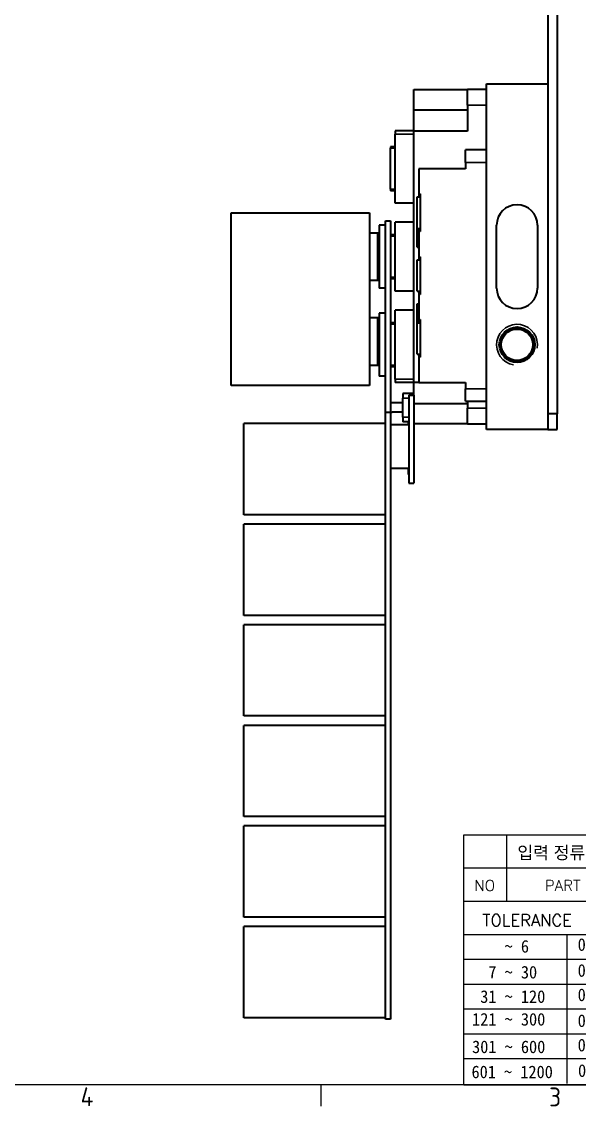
# Model space of a CAD drawing. Header units: inches. Extents: x 6934 to 18973, y 4254 to 7629.
# Drawn here: x 17301.5 to 17478.7, y 4273.2 to 4618.2 of the extents above; entities that cross this region are included whole.
import ezdxf
from ezdxf.enums import TextEntityAlignment as Align

# ---------------------------------------------------------------- set-up
doc = ezdxf.new("R2010")
doc.units = ezdxf.units.IN
doc.header["$MEASUREMENT"] = 0
for name, color, linetype, lineweight, true_color in [('입력 정류부 ASSY$0$가시적인 것(ISO)', 3, 'Continuous', 40, 0x00ff00), ('입력 정류부 ASSY$0$가시적인 좁은 것(ISO)', 3, 'Continuous', 35, 0x00ff00), ('입력 정류부 ASSY$0$제목(ISO)', 5, 'Continuous', 50, 0x0000ff)]:
    doc.layers.add(name, color=color, linetype=linetype, lineweight=lineweight, true_color=true_color)
doc.layers.add('입력 정류부 ASSY$0$경계(ISO)', color=7, linetype='Continuous', lineweight=25)
doc.styles.add('입력 정류부 ASSY$0$HAN_291', font='')
doc.styles.add('입력 정류부 ASSY$0$RC_284', font='ROMANC.shx')
doc.styles.add('입력 정류부 ASSY$0$RC_287', font='ROMANC.shx')
doc.styles.add('입력 정류부 ASSY$0$문자 텍스트_PSTEK_POSCO', font='isocp.shx')
doc.styles.add('입력 정류부 ASSY$0$텍스트 스타일198', font='tahoma.ttf')
doc.styles.get('입력 정류부 ASSY$0$HAN_291').set_extended_font_data('GulimChe')

# ---------------------------------------------------------------- blocks, each defined once
blk = doc.blocks.new('입력 정류부 ASSY$0$경계 Default Border')
at = {"layer": '입력 정류부 ASSY$0$경계(ISO)'}
blk.add_line((371.25, 10), (371.25, 6.599999666213989), dxfattribs=at)
at = {"layer": '입력 정류부 ASSY$0$경계(ISO)', "flags": 128}
blk.add_lwpolyline([(10, 10), (10, 410), (584.0000152587891, 410), (584.0000152587891, 10), (10, 10)], dxfattribs=at)
at = {"layer": '입력 정류부 ASSY$0$경계(ISO)', "color": 2, "true_color": 0xffff00, "char_height": 3.00000011920929, "attachment_point": 7, "style": '입력 정류부 ASSY$0$문자 텍스트_PSTEK_POSCO'}
for s, insert in [('4', (333.0984701308117, 6.59999988079071)), ('3', (407.5435395229536, 6.57139439638704))]:
    blk.add_mtext(s, dxfattribs=dict(at, insert=insert))
blk = doc.blocks.new('입력 정류부 ASSY$0$제목 블록 PSTEK')
at = {"color": 180, "true_color": 0x3f00ff}
for p, q in [((182.475792979055, 11.79100474011392), (182.4757929790549, 51.56524660363496)), ((182.4757929790549, 51.56524660363496), (372.4757929537551, 51.56524660363496)), ((189.2651435055721, 51.56524660363496), (189.2651435055722, 41.00524660363494)), ((182.475792979055, 46.2852466036349), (372.4757929537551, 46.28524660363492)), ((182.475792979055, 41.00524660363493), (206.451475290024, 41.00524660363493)), ((182.475792979055, 35.72524660363497), (206.451475290024, 35.72524660363497)), ((198.8621818849491, 12.02524660363491), (198.8621818849491, 35.72524660363497)), ((182.475792979055, 31.77524660363492), (206.451475290024, 31.77524660363492)), ((182.475792979055, 27.82524660363487), (206.451475290024, 27.82524660363487)), ((182.475792979055, 23.87524660363505), (206.451475290024, 23.87524660363505)), ((182.475792979055, 19.92524660363478), (206.451475290024, 19.92524660363478)), ((182.475792979055, 15.97524660363496), (206.451475290024, 15.97524660363496)), ((182.475792979055, 11.79100474011392), (372.4757929537551, 11.79100474011389))]:
    blk.add_line(p, q, dxfattribs=at)
at = {"layer": '입력 정류부 ASSY$0$제목(ISO)', "lineweight": 18}
blk.add_line((182.475792979055, 35.72500474011393), (182.475792979055, 11.79100474011392), dxfattribs=at)
at = {"color": 2, "true_color": 0xffff00}
for s, height, style, p in [('NO', 1.742399930953979, '입력 정류부 ASSY$0$RC_284', (184.135398793432, 42.62317362549192)), ('PART NO', 1.742399930953979, '입력 정류부 ASSY$0$RC_284', (195.3359407378685, 42.62317362549192)), (' TOLERANCE', 1.899999976158142, '입력 정류부 ASSY$0$RC_287', (184.0872874387979, 37.00893196870329)), ('    ~ 6', 2.000000029802322, '입력 정류부 ASSY$0$HAN_291', (183.7721304966814, 32.8176515608431)), ('0.08', 2.000000029802322, '입력 정류부 ASSY$0$HAN_291', (200.5467345600617, 33.09873600004101)), ('  7 ~ 30', 2.000000029802322, '입력 정류부 ASSY$0$HAN_291', (183.7721304966814, 28.70538114822415)), ('0.1', 2.000000029802322, '입력 정류부 ASSY$0$HAN_291', (200.5467345600617, 28.98646558742206)), (' 31 ~ 120', 2.000000029802322, '입력 정류부 ASSY$0$HAN_291', (183.7721304966814, 24.82628181916237)), ('0.2', 2.000000029802322, '입력 정류부 ASSY$0$HAN_291', (200.5467345600617, 25.10736625836028)), ('121 ~ 300', 2.000000029802322, '입력 정류부 ASSY$0$HAN_291', (183.7721304966814, 21.21401206133254)), ('0.4', 2.000000029802322, '입력 정류부 ASSY$0$HAN_291', (200.5467345600617, 20.99509650053045)), ('0.6', 2.000000029802322, '입력 정류부 ASSY$0$HAN_291', (200.5467345600617, 17.11599717146868)), ('301 ~ 600', 2.000000029802322, '입력 정류부 ASSY$0$HAN_291', (183.7721304966814, 16.83491273227077)), ('601 ~ 1200', 2.000000029802322, '입력 정류부 ASSY$0$HAN_291', (183.6802025156883, 12.84759660881125)), ('0.8', 2.000000029802322, '입력 정류부 ASSY$0$HAN_291', (200.6097246063884, 13.05732192299702))]:
    blk.add_text(s, height=height, dxfattribs=dict(at, style=style)).set_placement(p)
at = {"layer": '입력 정류부 ASSY$0$제목(ISO)', "color": 7, "style": '입력 정류부 ASSY$0$텍스트 스타일198'}
for tag, p in [('설명', (247.9590911860967, 48.92245857681107)), ('재질', (295.4820202024417, 48.92524660363499)), ("3._Q'TY", (313.4963034906341, 48.92524660363497)), ('4._COLOR', (327.6805273250926, 48.92524660363493)), ('제목', (341.3354979047842, 33.12134217879078)), ('엔지니어링_승인자', (247.673240162284, 26.23312567187446)), ('점검_날짜', (231.1845342133799, 14.26600474011394)), ('엔지니어링_승인_날짜', (247.6732401622839, 14.26600474011394))]:
    blk.add_attdef(tag, text='', height=2.000000029802322, dxfattribs=at).set_placement(p, align=Align.MIDDLE_CENTER)
for tag, p in [('질량\\P3;_001', (349.4577374525917, 48.1643332276222)), ('부품_번호_001', (190.9647395497408, 47.70800531707081)), ('1._MODEL_NAME_001', (327.5112644911985, 37.53784565107739)), ('부품_번호_001', (329.6239798029727, 26.83320930552869)), ('설계자_001', (211.4997234485494, 25.2331256569733)), ('점검자_001', (226.4283219195384, 25.23446884033784)), ('시트_크기_001', (260.7896290361026, 14.81730631482281)), ('프로젝트_001', (277.1876237937241, 14.84345188874365)), ('작성_날짜_001', (207.6662781261479, 13.26600472521278))]:
    blk.add_attdef(tag, p, '', height=2.000000029802322, dxfattribs=at)
blk = doc.blocks.new('입력 정류부 ASSY')
at = {"layer": '입력 정류부 ASSY$0$가시적인 것(ISO)'}
for p, q in [((814.6335255319436, 703.4402549751563), (814.6335255319436, 233.4402549751563)), ((817.6335255319436, 703.4402549751563), (817.6335255319436, 233.4402549751563)), ((795.1335255319098, 338.4402549751563), (814.6335255319098, 338.4402549751563)), ((795.1335255319098, 228.4402549751563), (795.1335255319098, 338.4402549751563)), ((772.1335255318838, 336.6402549751534), (789.1335255318838, 336.6402549751534)), ((772.1335255318838, 330.120087552277), (772.1335255318838, 336.6402549751534)), ((795.1335255318863, 336.6402549751534), (789.1335255318863, 336.6402549751534)), ((789.1335255318877, 331.6402549751534), (789.1335255318863, 336.6402549751534)), ((789.1335255318879, 331.6402549751534), (789.1335255318879, 323.3902549751534)), ((772.1335255318859, 323.3902549751534), (772.1335255318838, 330.120087552277)), ((772.1335255318838, 330.120087552277), (789.1335255318838, 330.120087552277)), ((772.1335255318829, 323.4402549751417), (766.1335255318829, 323.4402549751417)), ((766.1335255318829, 323.4402549751417), (766.1335255318832, 322.4402549751423)), ((766.1335255318832, 300.4402549751854), (766.1335255318832, 322.4402549751423)), ((789.1335255318879, 323.3902549751534), (772.1335255318878, 323.3902549751534)), ((772.1335255318878, 243.4902549751592), (772.1335255318878, 323.3902549751534)), ((766.1335255318816, 318.4402549751563), (764.6335255318816, 318.4402549751563)), ((764.6335255318816, 318.4402549751563), (764.6335255318818, 317.9402549751563)), ((764.6335255318818, 304.9402549751563), (764.6335255318818, 317.9402549751563)), ((795.1335255319025, 317.4402549751563), (788.5335255319025, 317.4402549751563)), ((788.5335255319036, 313.4402549751563), (788.5335255319025, 317.4402549751563)), ((772.1335255318845, 311.3730303479905), (772.0335255318846, 311.3730303479905)), ((772.0335255318848, 310.8903128271323), (772.0335255318846, 311.3730303479905)), ((772.1335255318849, 310.8903128271323), (772.0335255318848, 310.8903128271323)), ((772.0335255318848, 310.8307180714708), (772.0335255318848, 310.8903128271323)), ((772.1335255318849, 310.8307180714708), (772.0335255318848, 310.8307180714708)), ((773.6335255319036, 311.4402549751563), (773.6335255319036, 303.4402549751564)), ((788.5335255319037, 311.4402549751563), (773.6335255319036, 311.4402549751563)), ((788.5335255319037, 313.4402549751563), (788.5335255319037, 311.4402549751563)), ((764.6335255318818, 304.9402549751563), (764.6335255318816, 304.4402549751563)), ((766.1335255318816, 304.4402549751563), (764.6335255318816, 304.4402549751563)), ((772.1335255318832, 300.4402549751854), (766.1335255318832, 300.4402549751854)), ((773.1335255319026, 292.4402549751564), (773.1335255319026, 302.4402549751563)), ((773.1335255319026, 302.4402549751563), (774.1335255319025, 302.4402549751563)), ((773.6335255318987, 303.4402549751564), (773.6335255318987, 302.4402549751563)), ((773.6335255319036, 303.4402549751564), (774.1335255319036, 303.4402549751564)), ((774.1335255319036, 303.4402549751564), (774.1335255319036, 291.4402549751564)), ((714.0335255318787, 242.4402549751564), (714.0335255318787, 297.4402549751563)), ((714.0335255318787, 297.4402549751563), (758.0335255318751, 297.4402549751563)), ((758.0335255318751, 297.4402549751563), (758.0335255318751, 242.4402549751564)), ((761.0335255318823, 293.4402549751561), (761.0335255318823, 273.4402549751561)), ((763.0335255318823, 293.4402549751561), (761.0335255318823, 293.4402549751561)), ((763.0335255318867, 294.8402549751563), (764.6335255318866, 294.8402549751563)), ((763.0335255318867, 233.8402549751562), (763.0335255318867, 294.8402549751563)), ((764.6335255318866, 294.8402549751563), (764.6335255318866, 233.8402549751562)), ((772.1335255318832, 294.4402549751709), (766.1335255318832, 294.4402549751709)), ((766.1335255318832, 272.4402549751418), (766.1335255318832, 294.4402549751709)), ((798.3835255319098, 273.4402549751563), (798.3835255319098, 293.4402549751563)), ((811.3835255319098, 293.4402549751563), (811.3835255319098, 273.4402549751563)), ((760.5335255318737, 290.9402549751563), (758.0335255318737, 290.9402549751563)), ((760.5335255318791, 290.9402549751563), (760.5335255318791, 275.9402549751564)), ((761.033525531881, 290.9402549751563), (760.5335255318791, 290.9402549751563)), ((766.1335255318816, 290.4402549751563), (764.6335255318816, 290.4402549751563)), ((773.1335255319026, 292.4402549751564), (774.1335255319025, 292.4402549751564)), ((773.1335255318963, 286.4402549751563), (773.1335255318963, 292.4402549751563)), ((773.6335255318987, 292.4402549751564), (773.6335255318987, 291.4402549751564)), ((773.6335255319036, 291.4402549751564), (773.6335255319036, 283.4402549751564)), ((774.1335255319036, 291.4402549751564), (773.6335255319036, 291.4402549751564)), ((773.1335255318963, 286.4402549751563), (773.6335255318963, 286.4402549751563)), ((772.1335255318841, 283.4028277258212), (772.0335255318842, 283.4028277258212)), ((772.0335255318842, 283.3789898235566), (772.0335255318842, 283.4028277258212)), ((772.1335255318847, 283.3789898235566), (772.0335255318846, 283.3789898235566)), ((773.6335255318987, 283.4402549751564), (773.6335255318987, 282.4402549751564)), ((773.6335255319036, 283.4402549751564), (774.1335255319036, 283.4402549751564)), ((774.1335255319036, 283.4402549751564), (774.1335255319036, 271.4402549751564)), ((772.1335255318845, 282.3450208128296), (772.0335255318846, 282.3450208128296)), ((773.1335255319026, 272.4402549751564), (773.1335255319026, 282.4402549751564)), ((773.1335255319026, 282.4402549751564), (774.1335255319025, 282.4402549751564)), ((766.1335255318816, 276.4402549751563), (764.6335255318816, 276.4402549751563)), ((758.0335255318737, 275.9402549751564), (760.5335255318737, 275.9402549751564)), ((760.5335255318791, 275.9402549751564), (761.033525531881, 275.9402549751564)), ((763.0335255318823, 273.4402549751561), (761.0335255318823, 273.4402549751561)), ((772.1335255318832, 272.4402549751418), (766.1335255318832, 272.4402549751418)), ((773.1335255319026, 272.4402549751564), (774.1335255319025, 272.4402549751564)), ((773.6335255318987, 272.4402549751564), (773.6335255318987, 271.4402549751565)), ((773.6335255319036, 271.4402549751564), (773.6335255319036, 263.4402549751565)), ((774.1335255319036, 271.4402549751564), (773.6335255319036, 271.4402549751564)), ((772.1335255318832, 266.4402549751272), (766.1335255318832, 266.4402549751272)), ((766.1335255318832, 244.4402549751563), (766.1335255318832, 266.4402549751272)), ((773.1335255318963, 268.4402549751564), (773.6335255318963, 268.4402549751564)), ((773.1335255318963, 262.4402549751564), (773.1335255318963, 268.4402549751564)), ((760.5335255318737, 263.9402549751564), (758.0335255318737, 263.9402549751564)), ((760.5335255318791, 263.9402549751564), (760.5335255318791, 248.9402549751564)), ((761.033525531881, 263.9402549751564), (760.5335255318791, 263.9402549751564)), ((761.0335255318823, 265.4402549751563), (761.0335255318823, 245.4402549751563)), ((763.0335255318823, 265.4402549751563), (761.0335255318823, 265.4402549751563)), ((766.1335255318816, 262.4402549751563), (764.6335255318816, 262.4402549751563)), ((773.1335255319026, 252.4402549751565), (773.1335255319026, 262.4402549751564)), ((773.1335255319026, 262.4402549751564), (774.1335255319025, 262.4402549751564)), ((773.6335255318987, 263.4402549751565), (773.6335255318987, 262.4402549751564)), ((773.6335255319036, 263.4402549751565), (774.1335255319036, 263.4402549751565)), ((774.1335255319036, 263.4402549751565), (774.1335255319036, 251.4402549751565)), ((772.1335255318849, 255.355151921292), (772.0335255318848, 255.355151921292)), ((772.0335255318848, 254.8545559737354), (772.0335255318848, 255.355151921292)), ((772.1335255318845, 254.3301221239142), (772.0335255318846, 254.3301221239142)), ((773.1335255319026, 252.4402549751565), (774.1335255319025, 252.4402549751565)), ((773.6335255318987, 252.4402549751565), (773.6335255318987, 251.4402549751565)), ((758.0335255318737, 248.9402549751564), (760.5335255318737, 248.9402549751564)), ((760.5335255318791, 248.9402549751564), (761.033525531881, 248.9402549751564)), ((766.1335255318816, 248.4402549751563), (764.6335255318816, 248.4402549751563)), ((773.6335255319036, 251.4402549751565), (773.6335255319036, 243.4402549751565)), ((774.1335255319036, 251.4402549751565), (773.6335255319036, 251.4402549751565)), ((763.0335255318823, 245.4402549751563), (761.0335255318823, 245.4402549751563)), ((758.0335255318751, 242.4402549751564), (714.0335255318787, 242.4402549751564)), ((766.1335255318832, 244.4402549751563), (766.1335255318829, 243.4402549751563)), ((772.1335255318829, 243.4402549751563), (766.1335255318829, 243.4402549751563)), ((772.1335255318829, 242.0877069337864), (772.0335255318828, 242.0877069337864)), ((772.0335255318828, 242.0555257644505), (772.0335255318828, 242.0877069337864)), ((772.1335255318829, 242.0555257644505), (772.0335255318828, 242.0555257644505)), ((772.1335255318841, 239.4400816418079), (772.1335255318859, 243.4902549751592)), ((772.1335255318878, 243.4902549751592), (773.6335255318879, 243.4902549751592)), ((773.6335255319036, 243.4402549751565), (788.5335255319037, 243.4402549751565)), ((788.5335255319037, 243.4402549751565), (788.5335255319037, 241.4402549751566)), ((772.1335255318833, 239.9402549751563), (768.6335255318832, 239.9402549751563)), ((768.6335255318832, 239.9402549751563), (768.6335255318836, 238.4402549751563)), ((768.6335255318838, 232.4402549751563), (768.6335255318838, 238.4402549751563)), ((770.5335255318847, 239.4400816418079), (770.5335255318847, 211.4425083084776)), ((770.5335255318847, 239.4400816418079), (772.1335255318847, 239.4400816418079)), ((772.1335255318827, 241.4226294341763), (772.0335255318828, 241.4226294341763)), ((772.033525531883, 240.9470632651002), (772.033525531883, 241.1008177408165)), ((772.1335255318827, 240.5573135475867), (772.0335255318828, 240.5573135475867)), ((772.1335255318766, 240.5555257062667), (772.0335255318765, 240.5555257062667)), ((772.1335255318847, 239.4400816418079), (772.1335255318847, 211.4425083084776)), ((788.5335255319025, 237.4402549751565), (788.5335255319036, 241.4402549751565)), ((768.6335255318828, 236.9402549751418), (765.2335255318828, 236.9402549751418)), ((772.1335255318838, 236.7604223980348), (789.1335255318838, 236.7604223980348)), ((788.5335255319025, 237.4402549751565), (795.1335255319025, 237.4402549751565)), ((789.1335255318879, 237.4402549751564), (789.1335255318879, 235.2402549751592)), ((789.1335255318863, 230.2402549751592), (789.1335255318877, 235.2402549751592)), ((764.6335255318886, 233.8402549751562), (763.0335255318886, 233.8402549751562)), ((763.0335255318886, 40.8402549751562), (763.0335255318886, 233.8402549751562)), ((764.6335255318886, 233.8402549751562), (764.6335255318886, 40.84025497515618)), ((768.6335255318828, 233.9402549751418), (765.2335255318828, 233.9402549751418)), ((768.6335255318836, 232.4402549751563), (768.6335255318832, 230.9402549751563)), ((814.6335255319436, 233.4402549751563), (814.6335255319423, 228.4402549751563)), ((817.6335255319436, 233.4402549751563), (814.6335255319436, 233.4402549751563)), ((817.6335255319423, 228.4402549751563), (817.6335255319436, 233.4402549751563)), ((763.033525531888, 230.3402549751563), (718.0335255318879, 230.3402549751565)), ((718.0335255318879, 201.3402549751564), (718.0335255318879, 230.3402549751565)), ((770.533525531883, 229.9129649751436), (764.633525531883, 229.9129649751436)), ((770.5335255318834, 230.9402549751563), (768.6335255318832, 230.9402549751563)), ((770.5335255318788, 230.8208880470535), (770.4335255318788, 230.8208880470535)), ((770.5335255318787, 230.6611088727007), (770.4335255318786, 230.6611088727007)), ((770.4335255318786, 230.1204068841294), (770.4335255318786, 230.6611088727007)), ((770.5335255318787, 230.1204068841294), (770.4335255318786, 230.1204068841294)), ((770.4335255318784, 229.9129649751436), (770.4335255318784, 230.0335703763291)), ((770.5335255318785, 230.0335703763291), (770.4335255318784, 230.0335703763291)), ((789.1335255318838, 230.2402549751592), (772.1335255318838, 230.2402549751592)), ((789.1335255318863, 230.2402549751592), (795.1335255318863, 230.2402549751592)), ((814.6335255319098, 228.4402549751563), (795.1335255319098, 228.4402549751563)), ((814.6335255319423, 228.4402549751563), (817.6335255319423, 228.4402549751563)), ((770.533525531883, 216.0445649751406), (764.6335255318832, 216.0445649751406)), ((770.5335255318787, 215.2609436693034), (770.4335255318786, 215.2609436693034)), ((770.5335255318787, 215.0849550134943), (770.4335255318788, 215.0849550134943)), ((770.5335255318788, 214.1135439462323), (770.4335255318788, 214.1135439462323)), ((770.5335255318847, 211.4425083084776), (772.1335255318847, 211.4425083084776)), ((763.033525531888, 201.3402549751563), (718.0335255318879, 201.3402549751564)), ((763.033525531888, 198.3402549751563), (718.0335255318879, 198.3402549751565)), ((718.0335255318879, 169.3402549751565), (718.0335255318879, 198.3402549751565)), ((763.033525531888, 169.3402549751563), (718.0335255318879, 169.3402549751565)), ((763.033525531888, 166.3402549751563), (718.0335255318879, 166.3402549751565)), ((718.0335255318879, 137.3402549751565), (718.0335255318879, 166.3402549751565)), ((763.033525531888, 137.3402549751563), (718.0335255318879, 137.3402549751565)), ((763.033525531888, 134.3402549751563), (718.0335255318879, 134.3402549751565)), ((718.0335255318879, 105.3402549751564), (718.0335255318879, 134.3402549751565)), ((763.033525531888, 105.3402549751562), (718.0335255318879, 105.3402549751564)), ((763.033525531888, 102.3402549751562), (718.0335255318879, 102.3402549751564)), ((718.0335255318879, 73.34025497515641), (718.0335255318879, 102.3402549751564)), ((763.033525531888, 73.34025497515623), (718.0335255318879, 73.34025497515641)), ((763.033525531888, 70.34025497515626), (718.0335255318879, 70.34025497515644)), ((718.0335255318879, 41.34025497515637), (718.0335255318879, 70.34025497515644)), ((763.033525531888, 41.34025497515617), (718.0335255318879, 41.34025497515637)), ((764.6335255318886, 40.8402549751562), (763.0335255318886, 40.8402549751562))]:
    blk.add_line(p, q, dxfattribs=at)
for centre, radius in [((804.8835255319096, 255.4402549751563), 5.638247961374071), ((804.8835255319063, 255.4402549751563), 5.294500000000001), ((804.8835255319063, 255.4402549751563), 5.249999999999999), ((804.8835255319063, 255.4402549751563), 5)]:
    blk.add_circle(centre, radius, dxfattribs=at)
for centre, radius, start, end in [((804.8835255319096, 293.4402549751563), 6.500000000000004, 0, 180), ((804.8835255319096, 273.4402549751563), 6.500000000000004, 180, 0), ((765.2335255318827, 235.9402549751418), 0.9999999999999525, 90, 126.8698976458469), ((765.2335255318827, 234.9402549751417), 0.9999999999999076, 233.1301023541507, 270)]:
    blk.add_arc(centre, radius, start, end, dxfattribs=at)
for points, degree in [([(772.0335255318848, 283.1823271298737), (772.0335255318846, 283.3283342812443), (772.0335255318846, 283.3789898235566)], 2), ([(772.0335255318848, 282.8545559737354), (772.0335255318848, 283.0392997162861), (772.0335255318848, 283.1823271298737)], 2), ([(772.0335255318848, 282.4880482264172), (772.0335255318848, 282.6310756400048), (772.0335255318848, 282.8545559737354)], 2), ([(772.0335255318846, 282.3450208128296), (772.0335255318846, 282.4022317782646), (772.0335255318848, 282.4880482264172)], 2), ([(772.0335255318846, 254.3301221239142), (772.0335255318846, 254.4469278450107), (772.0335255318848, 254.6221364266556), (772.0335255318848, 254.8545559737354)], 2), ([(772.0335255318828, 241.8552873774711), (772.0335255318828, 242.0144053814101), (772.0335255318828, 242.0555257644505)], 2), ([(772.0335255318827, 241.4226294341763), (772.0335255318827, 241.6622003614552), (772.0335255318828, 241.8552873774711)], 2), ([(772.0335255318828, 241.1008177408165), (772.0335255318828, 241.2939047568324), (772.0335255318828, 241.4226294341763)], 2), ([(772.0335255318828, 240.6735233257444), (772.0335255318828, 240.7825817329385), (772.0335255318828, 240.9470632651002)], 2), ([(772.0335255318828, 240.5573135475867), (772.0335255318828, 240.6037974588498), (772.0335255318828, 240.6735233257444)], 2), ([(772.0335255318765, 240.5555257062667), (772.0335255318765, 240.5562408427947), (772.0335255318765, 240.5573135475867)], 2), ([(770.4335255318788, 230.8208880470535), (770.4335255318788, 230.85984857594), (770.4335255318788, 230.8996989815438), (770.4335255318788, 230.9402549796464)], 3)]:
    blk.add_open_spline(points, degree=degree, dxfattribs=at)
for points, knots in [([(770.4335255318789, 215.7773314356904), (770.4335255318789, 215.9007354704827), (770.4335255318789, 215.9725085863955), (770.4335255318788, 216.0250330805949), (770.4335255318788, 216.0349089086202), (770.4335255318788, 216.0445649751341)], [-0.03117809681776056, -0.03117809681776056, -0.03117809681776056, -0.03117809681776056, -0.01746791587419441, -0.01746791587419441, -0.01420542525594306, -0.01420542525594306, -0.01420542525594306, -0.01420542525594306]), ([(770.4335255318788, 215.3975664415761), (770.4335255318788, 215.4196410766403), (770.4335255318788, 215.4439714696948), (770.4335255318789, 215.4978826179832), (770.4335255318789, 215.5269699924155), (770.4335255318789, 215.6010875074679), (770.4335255318789, 215.670835331357), (770.4335255318789, 215.7773314356904)], [-0.07564372767884774, -0.07564372767884774, -0.07564372767884774, -0.07564372767884774, -0.05413501569041065, -0.05413501569041065, -0.0319488312999978, -0.0319488312999978, 0, 0, 0, 0]), ([(770.4335255318786, 215.2609436693034), (770.4335255318788, 215.2724486593748), (770.4335255318788, 215.2897061444818), (770.4335255318788, 215.328330324032), (770.4335255318788, 215.3584233338695), (770.4335255318788, 215.3975664415761)], [-0.03023656934139912, -0.03023656934139912, -0.03023656934139912, -0.03023656934139912, -0.01647976300815654, -0.01647976300815654, 0, 0, 0, 0]), ([(770.4335255318788, 214.9552791618454), (770.4335255318788, 214.9765204675947), (770.4335255318788, 214.995273848108), (770.4335255318788, 215.0283147750373), (770.4335255318788, 215.0419942825885), (770.4335255318788, 215.0740034337257), (770.4335255318788, 215.0805743815868), (770.4335255318788, 215.0849550134943)], [-0.03429020382699279, -0.03429020382699279, -0.03429020382699279, -0.03429020382699279, -0.02555555042661336, -0.02555555042661336, -0.0165790713613964, -0.0165790713613964, 0, 0, 0, 0]), ([(770.4335255318789, 214.5824610883551), (770.4335255318789, 214.6594898812214), (770.4335255318789, 214.7357663458955), (770.4335255318789, 214.8291721181307), (770.4335255318788, 214.8904755713556), (770.4335255318788, 214.9552791618454)], [-0.08476584110734993, -0.08476584110734993, -0.08476584110734993, -0.08476584110734993, -0.02635460353950536, -0.02635460353950536, 0, 0, 0, 0]), ([(770.4335255318788, 214.1135439462323), (770.4335255318788, 214.1795968875758), (770.4335255318789, 214.2482076165312), (770.4335255318789, 214.3494082157466), (770.4335255318789, 214.4308876097535), (770.4335255318789, 214.5824610883551)], [-0.148780521423585, -0.148780521423585, -0.148780521423585, -0.148780521423585, -0.04547204358050663, -0.04547204358050663, 0, 0, 0, 0])]:
    blk.add_open_spline(points, degree=3, knots=knots, dxfattribs=at)
at = {"layer": '입력 정류부 ASSY$0$가시적인 좁은 것(ISO)'}
for p, q in [((789.1335255318879, 331.6402549751534), (795.1335255318878, 331.6402549751534)), ((772.1335255318832, 322.4402549751423), (766.1335255318832, 322.4402549751423)), ((766.1335255318818, 317.9402549751563), (764.6335255318818, 317.9402549751563)), ((788.5335255319037, 313.4402549751563), (795.1335255319037, 313.4402549751563)), ((766.1335255318818, 304.9402549751563), (764.6335255318818, 304.9402549751563)), ((766.1335255318818, 289.9402549751563), (764.6335255318818, 289.9402549751563)), ((772.1335255318847, 283.1823271298737), (772.0335255318848, 283.1823271298737)), ((772.1335255318849, 282.8545559737354), (772.0335255318848, 282.8545559737354)), ((772.1335255318847, 282.4880482264172), (772.0335255318848, 282.4880482264172)), ((766.1335255318818, 276.9402549751563), (764.6335255318818, 276.9402549751563)), ((766.1335255318818, 261.9402549751563), (764.6335255318818, 261.9402549751563)), ((772.1335255318849, 254.8545559737354), (772.0335255318848, 254.8545559737354)), ((766.1335255318818, 248.9402549751563), (764.6335255318818, 248.9402549751563)), ((772.1335255318832, 244.4402549751563), (766.1335255318832, 244.4402549751563)), ((772.1335255318827, 241.8552873774711), (772.0335255318828, 241.8552873774711)), ((770.5335255318837, 238.4402549751563), (768.6335255318838, 238.4402549751563)), ((772.1335255318829, 241.1008177408165), (772.033525531883, 241.1008177408165)), ((772.1335255318829, 240.9470632651002), (772.033525531883, 240.9470632651002)), ((772.1335255318829, 240.6735233257444), (772.0335255318828, 240.6735233257444)), ((795.1335255319037, 241.4402549751566), (788.5335255319037, 241.4402549751566)), ((795.1335255318878, 235.2402549751592), (789.1335255318879, 235.2402549751592)), ((770.5335255318837, 232.4402549751563), (768.6335255318838, 232.4402549751563)), ((770.5335255318788, 215.7773314356903), (770.4335255318789, 215.7773314356903)), ((770.5335255318788, 215.3975664415761), (770.4335255318788, 215.3975664415761)), ((770.5335255318788, 214.9552791618454), (770.4335255318788, 214.9552791618454)), ((770.5335255318788, 214.5824610883552), (770.4335255318789, 214.5824610883552))]:
    blk.add_line(p, q, dxfattribs=at)
blk.add_arc((804.8835255319096, 255.4402549751563), 6.494665823175614, 350.0000000000015, 259.9999999999501, dxfattribs=at)
at = {"xscale": 2, "yscale": 2, "zscale": 2}
blk.add_blockref('입력 정류부 ASSY$0$경계 Default Border', (0, 0), dxfattribs=at)
ref = blk.add_blockref('입력 정류부 ASSY$0$제목 블록 PSTEK', (423.0484140924897, -3.58200948022779), dxfattribs=dict(xscale=2, yscale=2, zscale=2))
ref.add_attrib('부품_번호_001', '입력 정류부 ASSY', (1082.296373698435, 50.08440913082958), dxfattribs={"layer": '입력 정류부 ASSY$0$제목(ISO)', "color": 7, "height": 4.000000059604645, "style": '입력 정류부 ASSY$0$텍스트 스타일198'})
ref.add_attrib('부품_번호_001', '입력 정류부 ASSY', (804.9778931919712, 91.83400115391383), dxfattribs={"layer": '입력 정류부 ASSY$0$제목(ISO)', "color": 7, "height": 4.000000059604645, "style": '입력 정류부 ASSY$0$텍스트 스타일198'})

msp = doc.modelspace()

# ---------------------------------------------------------------- block references
msp.add_blockref('입력 정류부 ASSY', (16654.07515020946, 4260.012214363633))

doc.saveas('drawing.dxf')
